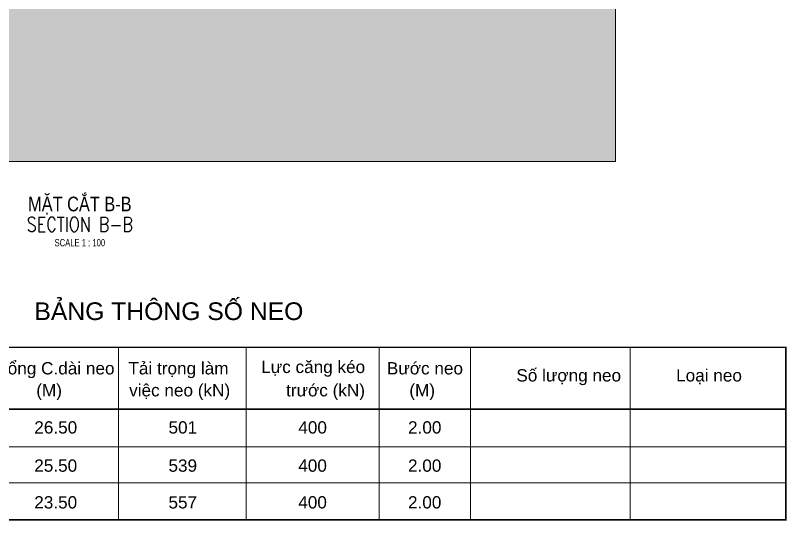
# Model space of a CAD drawing. Header units: millimetres. Extents: x -383953 to 676589, y -101685 to 196247.
# Drawn here: x -13273 to 13099, y -95534 to -78263 of the extents above; entities that cross this region are included whole.
import ezdxf
from ezdxf.enums import TextEntityAlignment as Align

# ---------------------------------------------------------------- set-up
doc = ezdxf.new("R2010")
doc.units = ezdxf.units.MM
doc.layers.get('0').update_dxf_attribs({"lineweight": 20})
for name, color, linetype, lineweight in [('NDC_S_ANNO', 7, 'Continuous', 20), ('NDC_S_CONTINUOUS', 3, 'Continuous', 20), ('NDC_S_ENG TITLE', 3, 'Continuous', 20), ('NDC_S_HATCH MATERIAL', 8, 'Continuous', 13), ('NDC_S_TEXT SYMBOL', 7, 'Continuous', 20), ('NDC_S_VN TITLE', 6, 'Continuous', 35)]:
    doc.layers.add(name, color=color, linetype=linetype, lineweight=lineweight)
doc.styles.add('ARIAL', font='arial.ttf', dxfattribs={"width": 0.8})
doc.styles.add('NDC_ANNO', font='', dxfattribs={"width": 0.8})
doc.styles.add('NDC_EN TXT', font='romans.shx', dxfattribs={"width": 0.8})
doc.styles.add('NDC_VIE TXT', font='arial.ttf', dxfattribs={"width": 0.8})
doc.styles.get('NDC_ANNO').set_extended_font_data('Dotum')

# ---------------------------------------------------------------- blocks, each defined once
blk = doc.blocks.new('Drawing name_symbol')
at = {"layer": 'NDC_S_ENG TITLE', "style": 'NDC_EN TXT', "width": 0.8}
blk.add_attdef('SECTDET1', text='', height=5, dxfattribs=at).set_placement((0, 1.01), align=Align.CENTER)
at = {"layer": 'NDC_S_TEXT SYMBOL', "lineweight": 25, "style": 'NDC_ANNO', "width": 0.8}
blk.add_attdef('SSCALE', text='', height=2.5, dxfattribs=at).set_placement((0, -4), align=Align.CENTER)
at = {"layer": 'NDC_S_VN TITLE', "style": 'NDC_VIE TXT', "width": 0.8}
blk.add_attdef('SECTDET2', text='', height=5, dxfattribs=at).set_placement((0, 7.97), align=Align.CENTER)

msp = doc.modelspace()

# ---------------------------------------------------------------- hatches: boundary and pattern name
at = {"layer": 'NDC_S_HATCH MATERIAL'}
h = msp.add_hatch(dxfattribs=at)
h.set_pattern_fill('AR-SAND', color=256, scale=15)
h.set_pattern_definition([(37.5, (-35496.8, 205990.2), (-24.0005, 734.1199), [0, -579.12, 0, -647.7, 0, -619.125]), (7.5, (-35496.8, 205990.2), (674.285, 1075.2377), [0, -312.42, 0, -521.97, 0, -200.025]), (327.5, (-35965.4, 205990.2), (1186.4886, 2.1558), [0, -190.5, 0, -685.8, 0, -895.35]), (317.5, (-35965.4, 205990.2), (1145.3347, 334.394), [0, -95.25, 0, -449.58, 0, -514.35])])
h.paths.add_polyline_path([(7252.5, -83253.8), (7252.5, -65582.9), (6652.5, -65582.9), (5152.5, -67082.9), (2952.5, -67082.9), (1452.5, -65582.9), (-3247.5, -65582.9), (-3747.5, -66082.9), (-4347.5, -66082.9), (-4347.5, -77682.9), (-5147.5, -77682.9), (-5147.5, -61683), (-28804.3, -61683), (-28804.3, -83253.8)])

# ---------------------------------------------------------------- linework, layer by layer
at = {"color": 3}
for p, q in [((-9746.4, -89608.3), (-9746.4, -91707.8)), ((-5382.9, -89608.3), (-5382.9, -91707.8)), ((-837.5, -89608.3), (-837.5, -91707.8)), ((2285.8, -89608.3), (2285.8, -91707.8)), ((7749.9, -89608.3), (7746.1, -95532.9)), ((-30605.4, -91707.8), (13070.8, -91707.8)), ((-30605.4, -91732.9), (13069.2, -91732.9)), ((-9746.4, -92988.6), (-9746.4, -91707.8)), ((-9746.4, -95522.4), (-9746.4, -91707.8)), ((-5382.9, -92988.6), (-5382.9, -91707.8)), ((-5382.9, -95522.4), (-5382.9, -91707.8)), ((-837.5, -92988.6), (-837.5, -91707.8)), ((-837.4, -95522.4), (-837.5, -91707.8)), ((2285.8, -92988.6), (2285.8, -91707.8)), ((2285.8, -95522.4), (2285.8, -91707.8)), ((-30605.4, -93013.7), (13069.2, -93013.7)), ((-30607, -94241.6), (13067.6, -94241.6)), ((-30605.4, -95522.4), (13069.2, -95522.4))]:
    msp.add_line(p, q, dxfattribs=at)
at = {"color": 4, "const_width": 50.4}
msp.add_lwpolyline([(-30605.4, -89608.3), (13073.4, -89608.3), (13071.9, -95508.4), (-30605.8, -95508.4)], close=True, dxfattribs=at)
at = {"layer": 'NDC_S_CONTINUOUS'}
for p in [(7252.5, -64982.9), (-28804.3, -83253.8)]:
    msp.add_line(p, (7252.5, -83253.8), dxfattribs=at)

# ---------------------------------------------------------------- block references
at = {"layer": 'NDC_S_ANNO', "xscale": 100, "yscale": 100, "zscale": 100}
msp.add_blockref('Drawing name_symbol', (-11070.5, -85757.5), dxfattribs=at).add_auto_attribs({'SECTDET1': 'SECTION B-B', 'SECTDET2': 'MẶT CẮT B-B', 'SSCALE': 'SCALE 1 : 100'})

# ---------------------------------------------------------------- texts
at = {"color": 4, "style": 'ARIAL'}
msp.add_text('BẢNG THÔNG SỐ NEO', height=604.662, dxfattribs=at).set_placement((-12624.4, -88678))
at = {"color": 3, "style": 'ARIAL'}
for s, height, p in [('Tổng C.dài neo', 419.904, (-13895.1, -90536.9)), ('Tải trọng làm', 419.904, (-9408.3, -90536.9)), ('Bước neo', 419.9, (-570.6, -90536.9)), ('Số lượng neo', 419.904, (3857.1, -90778.9)), ('Loại neo', 419.9, (9321.2, -90778.9)), ('  (M)', 419.9, (-12885.9, -91287.9)), (' việc neo (kN)', 419.904, (-9547.5, -91287.9)), (' trước (kN)', 419.904, (-4181, -91287.8)), ('  (M)', 419.9, (-128.6, -91287.9))]:
    msp.add_text(s, height=height, dxfattribs=at).set_placement(p)
for s, height, p in [('Lực căng kéo', 419.904, (-3091.5, -90279.7)), ('26.50', 419.9, (-11894.2, -92348.2)), ('501', 419.9, (-7549, -92348.2)), ('400', 419.9, (-3110.2, -92348.2)), ('2.00', 419.9, (724.2, -92348.2)), ('25.50', 419.9, (-11895.8, -93654.1)), ('539', 419.9, (-7550.6, -93654.1)), ('400', 419.9, (-3111.8, -93654.1)), ('2.00', 419.9, (722.5, -93654.1)), ('23.50', 419.9, (-11895.8, -94909.8)), ('557', 419.9, (-7550.6, -94909.8)), ('400', 419.9, (-3111.8, -94909.8)), ('2.00', 419.9, (722.5, -94909.8))]:
    msp.add_text(s, height=height, dxfattribs=at).set_placement(p, align=Align.MIDDLE_CENTER)

doc.saveas('drawing.dxf')
